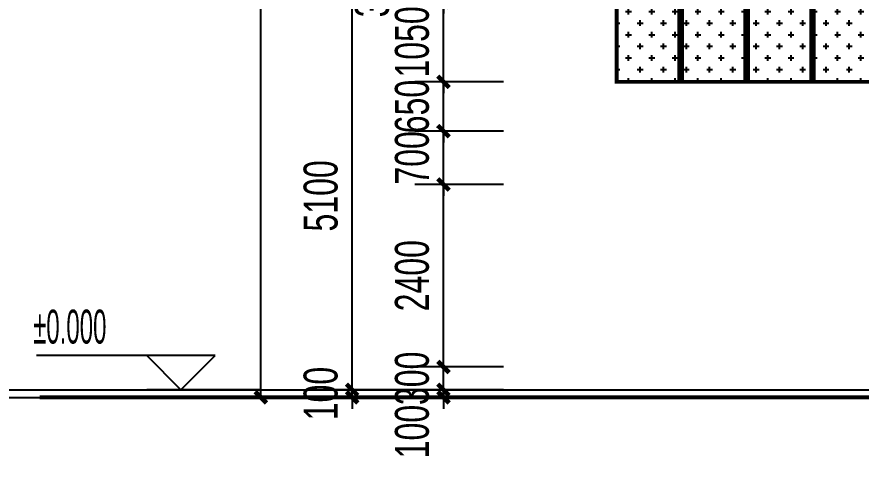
# Model space of a CAD drawing. Extents: x -483182 to 812890, y -390528 to -214858.
# Drawn here: x 222464 to 233558, y -322686 to -316725 of the extents above; entities that cross this region are included whole.
import ezdxf

# ---------------------------------------------------------------- set-up
doc = ezdxf.new("R2010")
doc.units = 0
doc.header["$LTSCALE"] = 1000
doc.header["$MEASUREMENT"] = 0
for name, color, linetype in [('01-标注_尺寸', 124, 'Continuous'), ('01-标注_标高', 200, 'Continuous'), ('01-标注_轴线坐标', 132, 'Continuous'), ('02-TEXT_标注', 130, 'Continuous'), ('05-填充_156', 156, 'Continuous'), ('05-填充_168', 168, 'Continuous'), ('05-填充_18', 18, 'Continuous'), ('A-C_幕墙龙骨', 133, 'Continuous'), ('A-C_窗', 140, 'Continuous'), ('E-立面轮廓', 241, 'Continuous')]:
    doc.layers.add(name, color=color, linetype=linetype)
doc.layers.add('04-不打印_辅助线', color=165, linetype='Continuous', plot=False)
doc.styles.add('_TCH_DIM', font='ros.shx', dxfattribs={"width": 0.75, "bigfont": 'jd.shx'})
doc.styles.add('_TCH_DIM_T3', font='ros.shx', dxfattribs={"width": 0.705882, "bigfont": 'jd.shx'})
doc.dimstyles.new('_TCH_ARCH&&150', dxfattribs={"dimtxt": 446.25, "dimasz": 150, "dimexe": 375, "dimexo": 450, "dimgap": 189.375, "dimtad": 1, "dimdec": 0, "dimzin": 0, "dimdsep": 46, "dimtxsty": '_TCH_DIM_T3', "dimblk": 'ARCHTICK', "dimcen": 0.09, "dimclrt": 7, "dimazin": 2, "dimtfac": 1, "dimtdec": 0, "dimtix": 1, "dimtmove": 2, "dimatfit": 3, "dimfxl": 0, "dimtolj": 1, "dimtzin": 0, "dimarcsym": 0})
pattern_1 = [(0, (-32244, 317429.43), (158.75, 158.75), [79.375, -238.125]), (90, (-32204.32, 317389.74), (-158.75, 158.75), [79.375, -238.125])]
pattern_2 = [(0, (-32249, 317429.43), (158.75, 158.75), [79.375, -238.125]), (90, (-32209.32, 317389.74), (-158.75, 158.75), [79.375, -238.125])]

# ---------------------------------------------------------------- blocks, each defined once
blk = doc.blocks.new('*U403')
at = {"layer": '05-填充_156'}
h = blk.add_hatch(dxfattribs=at)
h.set_pattern_fill('CROSS', color=136, scale=100)
h.set_pattern_definition(pattern_1)
h.paths.add_polyline_path([(0, 5375), (845, 5375), (845, 4225), (0, 4225)])
h = blk.add_hatch(dxfattribs=at)
h.set_pattern_fill('CROSS', color=136, scale=100)
h.set_pattern_definition(pattern_1)
h.paths.add_polyline_path([(0, 875), (845, 875), (845, -150), (0, -150)])
at = {"layer": '05-填充_168'}
h = blk.add_hatch(color=256, dxfattribs=at)
h.dxf.hatch_style = 1
h.paths.add_polyline_path([(0, 5675), (845, 5675), (845, 5425), (0, 5425)])
h = blk.add_hatch(color=256, dxfattribs=at)
h.dxf.hatch_style = 1
h.paths.add_polyline_path([(0, 4175), (845, 4175), (845, 3925), (0, 3925)])
h = blk.add_hatch(color=256, dxfattribs=at)
h.dxf.hatch_style = 1
h.paths.add_polyline_path([(0, 1175), (845, 1175), (845, 925), (0, 925)])
for points in [[(0, 6300), (845, 6300)], [(0, 5725), (845, 5725)], [(0, 5675), (845, 5675)], [(0, 5675), (845, 5675)], [(0, 5425), (845, 5425)], [(0, 5375), (845, 5375)], [(0, 4225), (845, 4225)], [(0, 4175), (845, 4175)], [(0, 3925), (845, 3925)], [(0, 3875), (845, 3875)], [(0, 1800), (845, 1800)], [(0, 1225), (845, 1225)], [(0, 1175), (845, 1175)], [(0, 925), (845, 925)], [(0, 875), (845, 875)]]:
    blk.add_lwpolyline(points)
for points in [[(0, 5675), (845, 5675), (845, 5725), (0, 5725)], [(0, 5675), (845, 5675), (845, 5425), (0, 5425)], [(845, 5375), (0, 5375), (0, 5425), (845, 5425)], [(0, 5375), (845, 5375), (845, 4225), (0, 4225)], [(0, 4175), (845, 4175), (845, 4225), (0, 4225)], [(0, 4175), (845, 4175), (845, 3925), (0, 3925)], [(845, 3875), (0, 3875), (0, 3925), (845, 3925)], [(0, 1175), (845, 1175), (845, 1225), (0, 1225)], [(0, 1175), (845, 1175), (845, 925), (0, 925)], [(845, 875), (0, 875), (0, 925), (845, 925)], [(0, 875), (845, 875), (845, -150), (0, -150)]]:
    blk.add_lwpolyline(points, close=True)
blk = doc.blocks.new('*U396')
at = {"layer": '05-填充_156'}
h = blk.add_hatch(dxfattribs=at)
h.set_pattern_fill('CROSS', color=136, scale=100)
h.set_pattern_definition(pattern_2)
h.paths.add_polyline_path([(0, 5375), (840, 5375), (840, 4225), (0, 4225)])
h = blk.add_hatch(dxfattribs=at)
h.set_pattern_fill('CROSS', color=136, scale=100)
h.set_pattern_definition(pattern_2)
h.paths.add_polyline_path([(0, 875), (840, 875), (840, -150), (0, -150)])
at = {"layer": '05-填充_168'}
h = blk.add_hatch(color=256, dxfattribs=at)
h.dxf.hatch_style = 1
h.paths.add_polyline_path([(0, 5675), (840, 5675), (840, 5425), (0, 5425)])
h = blk.add_hatch(color=256, dxfattribs=at)
h.dxf.hatch_style = 1
h.paths.add_polyline_path([(0, 4175), (840, 4175), (840, 3925), (0, 3925)])
h = blk.add_hatch(color=256, dxfattribs=at)
h.dxf.hatch_style = 1
h.paths.add_polyline_path([(0, 1175), (840, 1175), (840, 925), (0, 925)])
for points in [[(0, 6300), (840, 6300)], [(0, 5725), (840, 5725)], [(0, 5675), (840, 5675)], [(0, 5675), (840, 5675)], [(0, 5425), (840, 5425)], [(0, 5375), (840, 5375)], [(0, 4225), (840, 4225)], [(0, 4175), (840, 4175)], [(0, 3925), (840, 3925)], [(0, 3875), (840, 3875)], [(0, 1800), (840, 1800)], [(0, 1225), (840, 1225)], [(0, 1175), (840, 1175)], [(0, 925), (840, 925)], [(0, 875), (840, 875)]]:
    blk.add_lwpolyline(points)
for points in [[(0, 5675), (840, 5675), (840, 5725), (0, 5725)], [(0, 5675), (840, 5675), (840, 5425), (0, 5425)], [(840, 5375), (0, 5375), (0, 5425), (840, 5425)], [(0, 5375), (840, 5375), (840, 4225), (0, 4225)], [(0, 4175), (840, 4175), (840, 4225), (0, 4225)], [(0, 4175), (840, 4175), (840, 3925), (0, 3925)], [(840, 3875), (0, 3875), (0, 3925), (840, 3925)], [(0, 1175), (840, 1175), (840, 1225), (0, 1225)], [(0, 1175), (840, 1175), (840, 925), (0, 925)], [(840, 875), (0, 875), (0, 925), (840, 925)], [(0, 875), (840, 875), (840, -150), (0, -150)]]:
    blk.add_lwpolyline(points, close=True)
blk = doc.blocks.new('*U127')
at = {"layer": 'A-C_窗'}
blk.add_blockref('*U396', (-420, -3150), dxfattribs=at)
blk = doc.blocks.new('rtuytujy')
at = {"layer": '05-填充_18', "const_width": 60}
for points in [[(875, -150), (875, 12441)], [(1775, -150), (1775, 12380)], [(2675, -150), (2675, 12319)]]:
    blk.add_lwpolyline(points, dxfattribs=at)
at = {"layer": 'A-C_幕墙龙骨'}
for points in [[(845, -150), (845, 12443)], [(905, -150), (905, 12439)], [(1745, -150), (1745, 12382)], [(1805, -150), (1805, 12378)], [(2645, -150), (2645, 12321)], [(2705, -150), (2705, 12317)]]:
    blk.add_lwpolyline(points, dxfattribs=at)
at = {"layer": 'A-C_窗'}
blk.add_lwpolyline([(22125, -150), (0, -150), (0, 12500), (22125, 11000), (22125, -150)], dxfattribs=at)
blk.add_blockref('*U403', (0, 1), dxfattribs=at)
at = {"layer": 'A-C_窗', "color": 0, "linetype": 'ByBlock', "lineweight": -2, "transparency": 16777216}
for p in [(1325, 3150), (2225, 3150), (3125, 3150)]:
    blk.add_blockref('*U127', p, dxfattribs=at)
blk = doc.blocks.new('_ArchTick')
at = {"color": 0, "linetype": 'ByBlock', "const_width": 0.4}
blk.add_lwpolyline([(-0.5, -0.5), (0.5, 0.5)], dxfattribs=at)
blk = doc.blocks.new('*D863')
at = {"layer": '01-标注_轴线坐标', "color": 0, "lineweight": -2, "transparency": 16777216}
for p, q in [((226870, -321629), (226870, -321479)), ((228819, -321629), (226495, -321629)), ((226870, -321729), (226870, -321629)), ((228819, -321729), (226495, -321729)), ((226870, -321729), (226870, -321879))]:
    blk.add_line(p, q, dxfattribs=at)
at = {"layer": 'Defpoints', "color": 0, "transparency": 16777216}
for p in [(226870, -321629), (229269, -321629), (229269, -321729)]:
    blk.add_point(p, dxfattribs=at)
at = {"layer": '01-标注_轴线坐标', "color": 0, "lineweight": -2, "transparency": 16777216, "xscale": 150, "yscale": 150, "zscale": 150}
for p, rotation in [((226870, -321629), 270), ((226870, -321729), 90)]:
    blk.add_blockref('_ArchTick', p, dxfattribs=dict(at, rotation=rotation))
at = {"layer": '01-标注_轴线坐标', "color": 7, "transparency": 16777216, "insert": (226458, -321679), "char_height": 446.2, "attachment_point": 5, "rotation": 90, "style": '_TCH_DIM_T3'}
blk.add_mtext('\\A1;100', dxfattribs=at)
blk = doc.blocks.new('*D864')
at = {"layer": '01-标注_轴线坐标', "color": 0, "lineweight": -2, "transparency": 16777216}
for p, q in [((228819, -316529), (226495, -316529)), ((226870, -321629), (226870, -316529)), ((228819, -321629), (226495, -321629))]:
    blk.add_line(p, q, dxfattribs=at)
at = {"layer": 'Defpoints', "color": 0, "transparency": 16777216}
for p in [(226870, -316529), (229269, -316529), (229269, -321629)]:
    blk.add_point(p, dxfattribs=at)
at = {"layer": '01-标注_轴线坐标', "color": 0, "lineweight": -2, "transparency": 16777216, "xscale": 150, "yscale": 150, "zscale": 150}
for p, rotation in [((226870, -316529), 90), ((226870, -321629), 270)]:
    blk.add_blockref('_ArchTick', p, dxfattribs=dict(at, rotation=rotation))
at = {"layer": '01-标注_轴线坐标', "color": 7, "transparency": 16777216, "insert": (226458, -319079), "char_height": 446.2, "attachment_point": 5, "rotation": 90, "style": '_TCH_DIM_T3'}
blk.add_mtext('\\A1;5100', dxfattribs=at)
blk = doc.blocks.new('*D868')
at = {"layer": '01-标注_轴线坐标', "color": 0, "lineweight": -2, "transparency": 16777216}
for p, q in [((227620, -304930), (225295, -304930)), ((225670, -321729), (225670, -304930)), ((227620, -321729), (225295, -321729))]:
    blk.add_line(p, q, dxfattribs=at)
at = {"layer": 'Defpoints', "color": 0, "transparency": 16777216}
for p in [(225670, -304930), (228070, -304930), (228070, -321729)]:
    blk.add_point(p, dxfattribs=at)
at = {"layer": '01-标注_轴线坐标', "color": 0, "lineweight": -2, "transparency": 16777216, "xscale": 150, "yscale": 150, "zscale": 150}
for p, rotation in [((225670, -304930), 90), ((225670, -321729), 270)]:
    blk.add_blockref('_ArchTick', p, dxfattribs=dict(at, rotation=rotation))
at = {"layer": '01-标注_轴线坐标', "color": 7, "transparency": 16777216, "insert": (225258, -313330), "char_height": 446.2, "attachment_point": 5, "rotation": 90, "style": '_TCH_DIM_T3'}
blk.add_mtext('\\A1;16800', dxfattribs=at)
blk = doc.blocks.new('*D869')
at = {"layer": '01-标注_尺寸', "color": 0, "lineweight": -2, "transparency": 16777216}
for p, q in [((228070, -321629), (228070, -321479)), ((228860, -321629), (227695, -321629)), ((228070, -321729), (228070, -321629)), ((228860, -321729), (227695, -321729)), ((228070, -321729), (228070, -321879))]:
    blk.add_line(p, q, dxfattribs=at)
at = {"layer": 'Defpoints', "color": 0, "transparency": 16777216}
for p in [(228070, -321629), (229310, -321629), (229310, -321729)]:
    blk.add_point(p, dxfattribs=at)
at = {"layer": '01-标注_尺寸', "color": 0, "lineweight": -2, "transparency": 16777216, "xscale": 150, "yscale": 150, "zscale": 150}
for p, rotation in [((228070, -321629), 270), ((228070, -321729), 90)]:
    blk.add_blockref('_ArchTick', p, dxfattribs=dict(at, rotation=rotation))
at = {"layer": '01-标注_尺寸', "color": 7, "transparency": 16777216, "insert": (227658, -322179), "char_height": 446.2, "attachment_point": 5, "rotation": 90, "style": '_TCH_DIM_T3'}
blk.add_mtext('\\A1;100', dxfattribs=at)
blk = doc.blocks.new('*D870')
at = {"layer": '01-标注_尺寸', "color": 0, "lineweight": -2, "transparency": 16777216}
for p, q in [((228070, -321329), (228070, -321179)), ((228860, -321329), (227695, -321329)), ((228070, -321629), (228070, -321329)), ((228860, -321629), (227695, -321629)), ((228070, -321629), (228070, -321779))]:
    blk.add_line(p, q, dxfattribs=at)
at = {"layer": 'Defpoints', "color": 0, "transparency": 16777216}
for p in [(228070, -321329), (229310, -321329), (229310, -321629)]:
    blk.add_point(p, dxfattribs=at)
at = {"layer": '01-标注_尺寸', "color": 0, "lineweight": -2, "transparency": 16777216, "xscale": 150, "yscale": 150, "zscale": 150}
for p, rotation in [((228070, -321329), 270), ((228070, -321629), 90)]:
    blk.add_blockref('_ArchTick', p, dxfattribs=dict(at, rotation=rotation))
at = {"layer": '01-标注_尺寸', "color": 7, "transparency": 16777216, "insert": (227658, -321479), "char_height": 446.2, "attachment_point": 5, "rotation": 90, "style": '_TCH_DIM_T3'}
blk.add_mtext('\\A1;300', dxfattribs=at)
blk = doc.blocks.new('*D871')
at = {"layer": '01-标注_尺寸', "color": 0, "lineweight": -2, "transparency": 16777216}
for p, q in [((228860, -318929), (227695, -318929)), ((228070, -321329), (228070, -318929)), ((228860, -321329), (227695, -321329))]:
    blk.add_line(p, q, dxfattribs=at)
at = {"layer": 'Defpoints', "color": 0, "transparency": 16777216}
for p in [(228070, -318929), (229310, -318929), (229310, -321329)]:
    blk.add_point(p, dxfattribs=at)
at = {"layer": '01-标注_尺寸', "color": 0, "lineweight": -2, "transparency": 16777216, "xscale": 150, "yscale": 150, "zscale": 150}
for p, rotation in [((228070, -318929), 90), ((228070, -321329), 270)]:
    blk.add_blockref('_ArchTick', p, dxfattribs=dict(at, rotation=rotation))
at = {"layer": '01-标注_尺寸', "color": 7, "transparency": 16777216, "insert": (227658, -320129), "char_height": 446.2, "attachment_point": 5, "rotation": 90, "style": '_TCH_DIM_T3'}
blk.add_mtext('\\A1;2400', dxfattribs=at)
blk = doc.blocks.new('*D872')
at = {"layer": '01-标注_尺寸', "color": 0, "lineweight": -2, "transparency": 16777216}
for p, q in [((228070, -318229), (228070, -318079)), ((228860, -318229), (227695, -318229)), ((228070, -318929), (228070, -318229)), ((228860, -318929), (227695, -318929)), ((228070, -318929), (228070, -319079))]:
    blk.add_line(p, q, dxfattribs=at)
at = {"layer": 'Defpoints', "color": 0, "transparency": 16777216}
for p in [(228070, -318229), (229310, -318229), (229310, -318929)]:
    blk.add_point(p, dxfattribs=at)
at = {"layer": '01-标注_尺寸', "color": 0, "lineweight": -2, "transparency": 16777216, "xscale": 150, "yscale": 150, "zscale": 150}
for p, rotation in [((228070, -318229), 270), ((228070, -318929), 90)]:
    blk.add_blockref('_ArchTick', p, dxfattribs=dict(at, rotation=rotation))
at = {"layer": '01-标注_尺寸', "color": 7, "transparency": 16777216, "insert": (227658, -318579), "char_height": 446.2, "attachment_point": 5, "rotation": 90, "style": '_TCH_DIM_T3'}
blk.add_mtext('\\A1;700', dxfattribs=at)
blk = doc.blocks.new('*D873')
at = {"layer": '01-标注_尺寸', "color": 0, "lineweight": -2, "transparency": 16777216}
for p, q in [((228070, -317579), (228070, -317429)), ((228860, -317579), (227695, -317579)), ((228070, -318229), (228070, -317579)), ((228860, -318229), (227695, -318229)), ((228070, -318229), (228070, -318379))]:
    blk.add_line(p, q, dxfattribs=at)
at = {"layer": 'Defpoints', "color": 0, "transparency": 16777216}
for p in [(228070, -317579), (229310, -317579), (229310, -318229)]:
    blk.add_point(p, dxfattribs=at)
at = {"layer": '01-标注_尺寸', "color": 0, "lineweight": -2, "transparency": 16777216, "xscale": 150, "yscale": 150, "zscale": 150}
for p, rotation in [((228070, -317579), 270), ((228070, -318229), 90)]:
    blk.add_blockref('_ArchTick', p, dxfattribs=dict(at, rotation=rotation))
at = {"layer": '01-标注_尺寸', "color": 7, "transparency": 16777216, "insert": (227658, -317904), "char_height": 446.2, "attachment_point": 5, "rotation": 90, "style": '_TCH_DIM_T3'}
blk.add_mtext('\\A1;650', dxfattribs=at)
blk = doc.blocks.new('*D874')
at = {"layer": '01-标注_尺寸', "color": 0, "lineweight": -2, "transparency": 16777216}
for p, q in [((228070, -316529), (228070, -316379)), ((228860, -316529), (227695, -316529)), ((228070, -317579), (228070, -316529)), ((228860, -317579), (227695, -317579)), ((228070, -317579), (228070, -317729))]:
    blk.add_line(p, q, dxfattribs=at)
at = {"layer": 'Defpoints', "color": 0, "transparency": 16777216}
for p in [(228070, -316529), (229310, -316529), (229310, -317579)]:
    blk.add_point(p, dxfattribs=at)
at = {"layer": '01-标注_尺寸', "color": 0, "lineweight": -2, "transparency": 16777216, "xscale": 150, "yscale": 150, "zscale": 150}
for p, rotation in [((228070, -316529), 270), ((228070, -317579), 90)]:
    blk.add_blockref('_ArchTick', p, dxfattribs=dict(at, rotation=rotation))
at = {"layer": '01-标注_尺寸', "color": 7, "transparency": 16777216, "insert": (227658, -317054), "char_height": 446.2, "attachment_point": 5, "rotation": 90, "style": '_TCH_DIM_T3'}
blk.add_mtext('\\A1;1050', dxfattribs=at)
blk = doc.blocks.new('*D875')
at = {"layer": '01-标注_尺寸', "color": 0, "lineweight": -2, "transparency": 16777216}
for p, q in [((228070, -316229), (228070, -316079)), ((228860, -316229), (227695, -316229)), ((228070, -316529), (228070, -316229)), ((228860, -316529), (227695, -316529)), ((228070, -316529), (228070, -316679))]:
    blk.add_line(p, q, dxfattribs=at)
at = {"layer": 'Defpoints', "color": 0, "transparency": 16777216}
for p in [(228070, -316229), (229310, -316229), (229310, -316529)]:
    blk.add_point(p, dxfattribs=at)
at = {"layer": '01-标注_尺寸', "color": 0, "lineweight": -2, "transparency": 16777216, "xscale": 150, "yscale": 150, "zscale": 150}
for p, rotation in [((228070, -316229), 270), ((228070, -316529), 90)]:
    blk.add_blockref('_ArchTick', p, dxfattribs=dict(at, rotation=rotation))
at = {"layer": '01-标注_尺寸', "color": 7, "transparency": 16777216, "insert": (227133, -316379), "char_height": 446.2, "attachment_point": 5, "rotation": 90, "style": '_TCH_DIM_T3'}
blk.add_mtext('\\A1;300', dxfattribs=at)

msp = doc.modelspace()

# ---------------------------------------------------------------- linework, layer by layer
at = {"layer": '01-标注_标高'}
for p, q in [((225070, -321179.4), (222722.5, -321179.4)), ((224620, -321629.4), (224170, -321179.4)), ((224620, -321629.4), (225070, -321179.4)), ((225670, -321629.4), (224170, -321629.4))]:
    msp.add_line(p, q, dxfattribs=at)
at = {"layer": '04-不打印_辅助线'}
for points in [[(-29082.7, -321629.4), (480719.6, -321629.4)], [(-29082.7, -321729.4), (480719.6, -321729.4)]]:
    msp.add_lwpolyline(points, dxfattribs=at)
at = {"layer": 'E-立面轮廓', "const_width": 50}
msp.add_lwpolyline([(251661, -317579.8), (251661, -306429.8), (230345.8, -304929.8), (230345.8, -317580.1)], close=True, dxfattribs=at)
msp.add_lwpolyline([(364576.5, -321729.4), (222765.5, -321729.4)], dxfattribs=at)

# ---------------------------------------------------------------- block references
at = {"layer": 'A-C_窗', "xscale": 0.9634}
msp.add_blockref('rtuytujy', (230345.8, -317430.1), dxfattribs=at)

# ---------------------------------------------------------------- texts
at = {"layer": '02-TEXT_标注', "style": '_TCH_DIM', "width": 0.529412}
msp.add_text('%%P0.000', height=446.25, dxfattribs=at).set_placement((222677.5, -321021.9))

# ---------------------------------------------------------------- dimensions: what is measured, and where the dimension line sits
at = {"layer": '01-标注_尺寸'}
for base, p1, p2, picture, middle in [((228070, -316229.4), (229309.8, -316529.4), (229309.8, -316229.4), '*D875', (227132.5, -316379.4)), ((228070, -321629.4), (229309.8, -321729.4), (229309.8, -321629.4), '*D869', (227657.5, -322179.4))]:
    dim = msp.add_linear_dim(base=base, p1=p1, p2=p2, angle=90, dimstyle='_TCH_ARCH&&150', dxfattribs=at)
    dim.commit()
    dim.dimension.update_dxf_attribs({"geometry": picture, "text_midpoint": middle, "dimtype": 161})
for p1, p2, picture, middle in [((229309.8, -317579.1), (229309.8, -316529.4), '*D874', (227657.5, -317054.3)), ((229309.8, -318229.4), (229309.8, -317579.1), '*D873', (227657.5, -317904.3)), ((229309.8, -318929.4), (229309.8, -318229.4), '*D872', (227657.5, -318579.4)), ((229309.8, -321329.4), (229309.8, -318929.4), '*D871', (227657.5, -320129.4)), ((229309.8, -321629.4), (229309.8, -321329.4), '*D870', (227657.5, -321479.4))]:
    dim = msp.add_aligned_dim(p1=p1, p2=p2, distance=1239.8, dimstyle='_TCH_ARCH&&150', dxfattribs=at)
    dim.commit()
    dim.dimension.update_dxf_attribs({"geometry": picture, "text_midpoint": middle})
at = {"layer": '01-标注_轴线坐标'}
for p1, p2, distance, picture, middle in [((228070, -321729.4), (228070, -304929.8), 2400, '*D868', (225257.5, -313329.6)), ((229268.8, -321629.4), (229268.8, -316529.4), 2398.8, '*D864', (226457.5, -319079.4)), ((229268.8, -321729.4), (229268.8, -321629.4), 2398.8, '*D863', (226457.5, -321679.4))]:
    dim = msp.add_aligned_dim(p1=p1, p2=p2, distance=distance, dimstyle='_TCH_ARCH&&150', dxfattribs=at)
    dim.commit()
    dim.dimension.update_dxf_attribs({"geometry": picture, "text_midpoint": middle})

doc.saveas('drawing.dxf')
